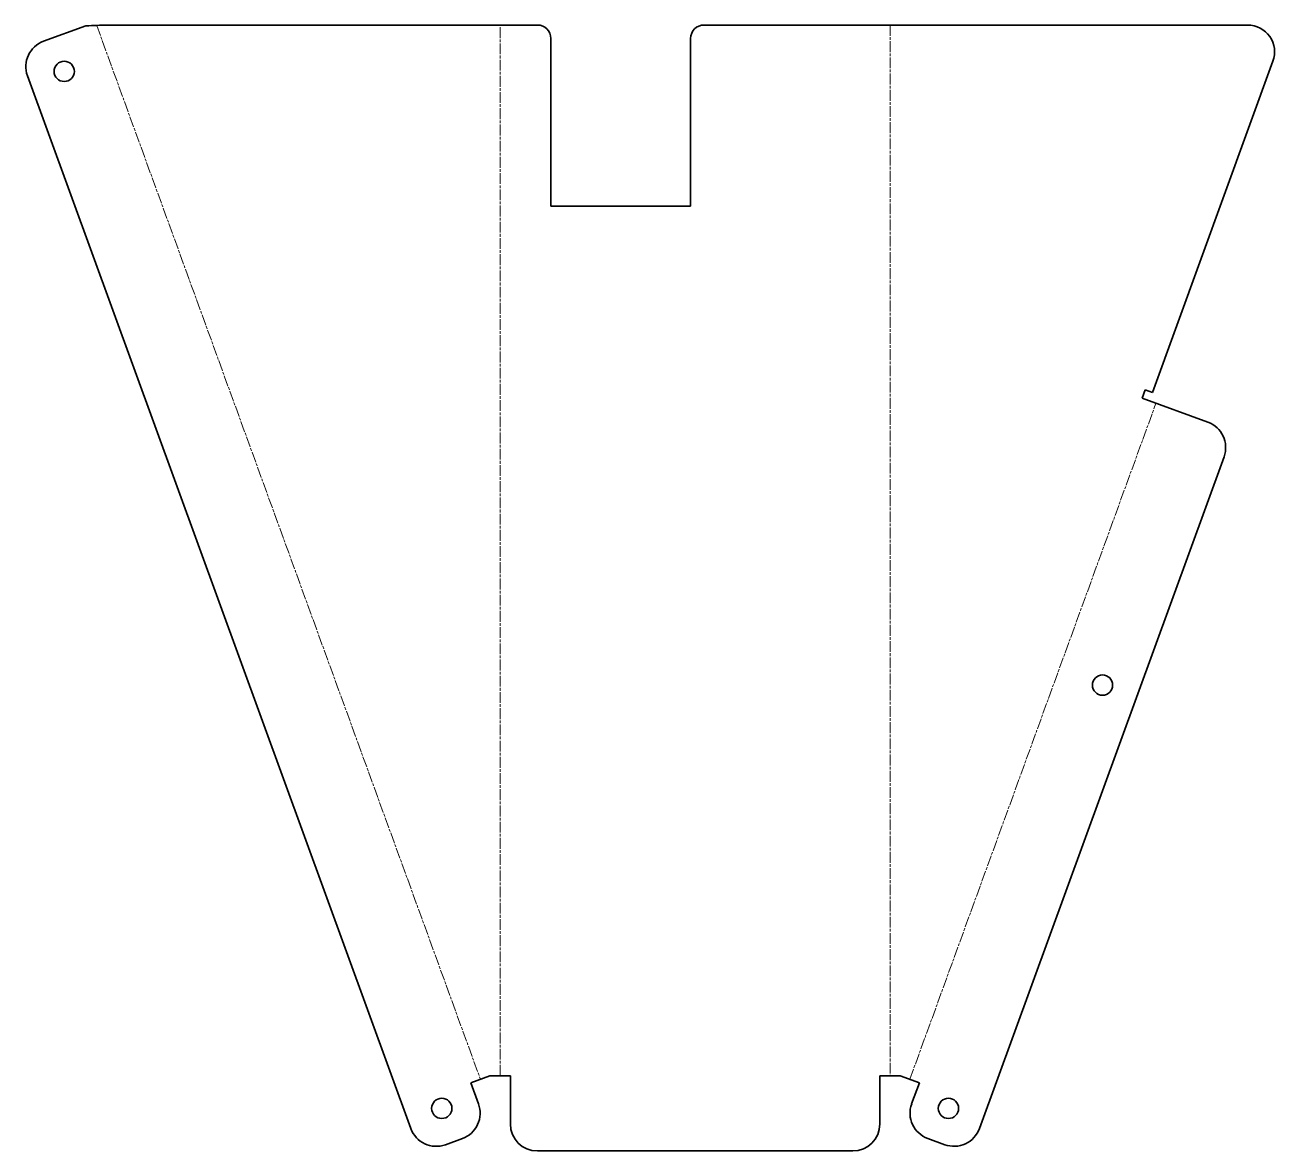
# Model space of a CAD drawing. Header units: inches. Extents: x 0 to 277, y 0 to 250.
import ezdxf

# ---------------------------------------------------------------- set-up
doc = ezdxf.new("R2010")
doc.units = ezdxf.units.IN
doc.header["$MEASUREMENT"] = 0
doc.linetypes.add('Chain', pattern=[13.68, 9.12, -1.14, 2.28, -1.14])
doc.layers.add('SIMUMAK Bend Centerline (ISO)', color=7, linetype='Chain', lineweight=9)
doc.layers.add('SIMUMAK Visible (ISO)', color=7, linetype='Continuous', lineweight=35)

# ---------------------------------------------------------------- blocks, each defined once
blk = doc.blocks.new('SLP-SMT-02-REPIE01_Sheet_SLP-SMT-02-REPIE01 (desplegada)')
at = {"layer": 'SIMUMAK Bend Centerline (ISO)', "ltscale": 0.263158}
for p, q in [((-109.76, 92.27), (-24.59, -141.72)), ((-20.21, -140.94), (-20.21, 92.36)), ((66.32, 92.36), (66.32, -140.94)), ((70.71, -141.72), (125.34, 8.38))]:
    blk.add_line(p, q, dxfattribs=at)
at = {"layer": 'SIMUMAK Visible (ISO)'}
for p, q in [((-112.13, 92.18), (-121.53, 88.76)), ((-11.94, 92.36), (-107.38, 92.36)), ((25.06, 92.36), (145.67, 92.36)), ((-8.94, 52.11), (-8.94, 89.36)), ((22.06, 89.36), (22.06, 52.11)), ((124.55, 10.8), (151.31, 84.31)), ((-125.12, 81.07), (-40.05, -152.65)), ((22.06, 52.11), (-8.94, 52.11)), ((122.27, 9.5), (122.96, 11.38)), ((122.96, 11.38), (124.55, 10.8)), ((136.86, 4.19), (122.27, 9.5)), ((86.16, -152.65), (140.45, -3.5)), ((-22.47, -140.94), (-26.72, -142.49)), ((-22.47, -140.94), (-17.94, -140.94)), ((-17.94, -140.94), (-17.94, -151.64)), ((64.06, -140.94), (68.58, -140.94)), ((64.06, -151.64), (64.06, -140.94)), ((68.58, -140.94), (72.83, -142.49)), ((-26.72, -142.49), (-25.01, -147.18)), ((72.83, -142.49), (71.12, -147.18)), ((-28.6, -154.87), (-32.36, -156.24)), ((74.71, -154.87), (78.47, -156.24)), ((58.06, -157.64), (-11.94, -157.64))]:
    blk.add_line(p, q, dxfattribs=at)
for centre in [(-116.96, 82.06), (113.48, -54.2), (-33.17, -148.17), (79.28, -148.17)]:
    blk.add_circle(centre, 2.25, dxfattribs=at)
at = {"layer": 'SIMUMAK Visible (ISO)', "extrusion": (0, 0, -1)}
for centre, radius, start, end in [((11.94, 89.36), 3, 90, 180), ((-25.06, 89.36), 3, 360, 90), ((-145.67, 86.36), 6, 90, 200), ((119.48, 83.12), 6, 340, 70), ((-134.81, -1.45), 6, 110, 200), ((30.65, -149.23), 6, 160, 250), ((-76.76, -149.23), 6, 290, 20), ((34.41, -150.6), 6, 250, 340), ((11.94, -151.64), 6, 270, 360), ((-58.06, -151.64), 6, 180, 270), ((-80.52, -150.6), 6, 200, 290)]:
    blk.add_arc(centre, radius, start, end, dxfattribs=at)
at = {"layer": 'SIMUMAK Visible (ISO)'}
blk.add_open_spline([(-107.38, 92.36), (-108.97, 92.3), (-110.55, 92.24), (-112.13, 92.18)], degree=3, dxfattribs=at)

msp = doc.modelspace()

# ---------------------------------------------------------------- block references
msp.add_blockref('SLP-SMT-02-REPIE01_Sheet_SLP-SMT-02-REPIE01 (desplegada)', (125.39, 157.64))

doc.saveas('drawing.dxf')
